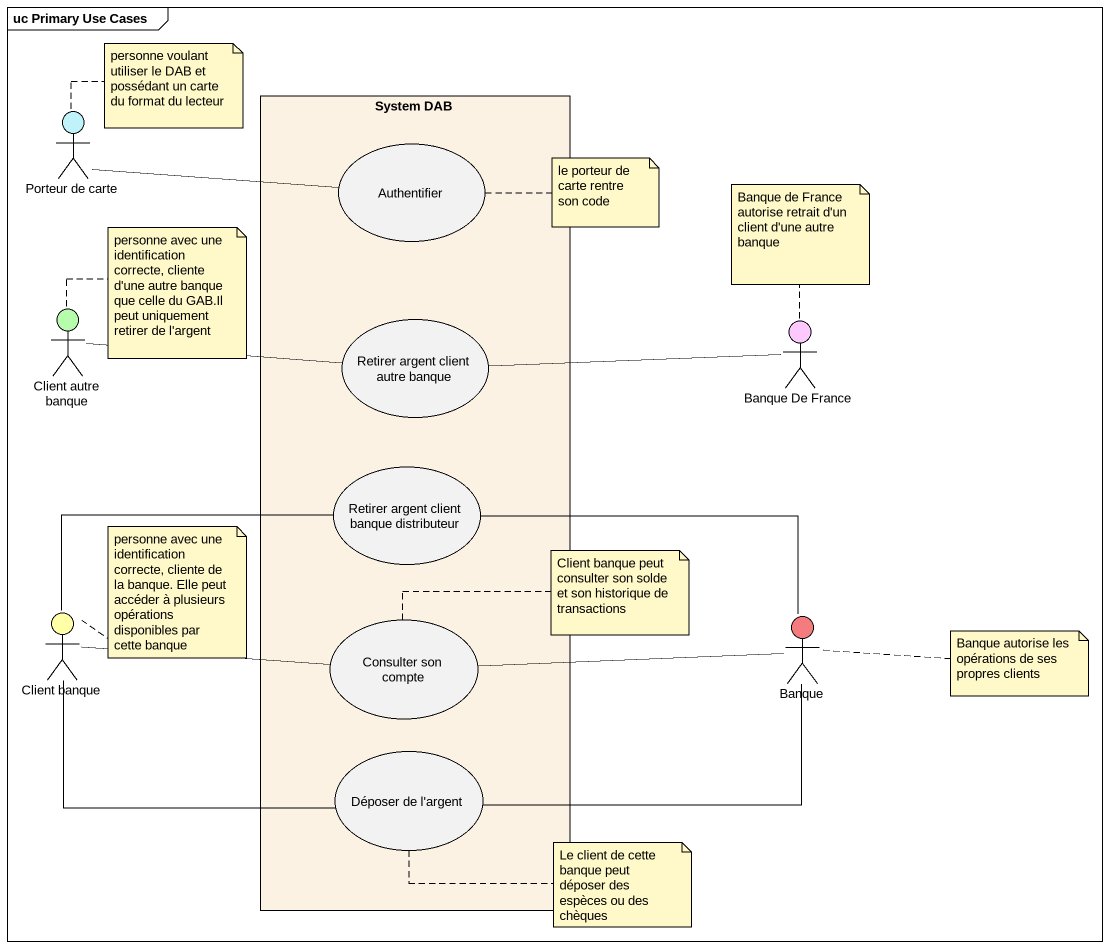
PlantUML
@startuml
mainframe uc Primary Use Cases
rectangle "System DAB" as System_DAB #FCF2E3 {
  usecase Authentifier
  usecase "Retirer argent client autre banque" as Retirer_argent_client_autre
  usecase "Retirer argent client banque distributeur" as Retirer_argent_client
  usecase "Consulter son compte" as Consulter_son_compte
  usecase "Déposer de l'argent" as Déposer_de_l_argent
}
actor "Porteur de carte" as Porteur_de_carte #BFF3F9
actor "Client autre banque" as Client_autre_banque #B7FCAD
actor "Banque De France" as Banque_De_France #FDC8FC
actor "Client banque" as Client_banque #FFFFA8
actor Banque #F47B7E
Porteur_de_carte -right- Authentifier
Client_autre_banque -right- Retirer_argent_client_autre
Retirer_argent_client_autre -right- Banque_De_France
Retirer_argent_client -right- Banque
Client_banque -right- Retirer_argent_client
Client_banque -right- Consulter_son_compte
Client_banque -right- Déposer_de_l_argent
Banque -left- Consulter_son_compte
Banque -left- Déposer_de_l_argent
note top of Porteur_de_carte : personne voulant utiliser le DAB et possédant un carte du format du lecteur
note right of Authentifier : le porteur de carte rentre son code
note top of Banque_De_France : Banque de France autorise retrait d'un client d'une autre banque
note top of Client_autre_banque : personne avec une identification correcte, cliente d'une autre banque que celle du GAB.Il peut uniquement retirer de l'argent
note top of Client_banque : personne avec une identification correcte, cliente de la banque. Elle peut accéder à plusieurs opérations disponibles par cette banque
note right of Consulter_son_compte : Client banque peut consulter son solde et son historique de transactions
note right of Banque : Banque autorise les opérations de ses propres clients
note right of Déposer_de_l_argent : Le client de cette banque peut déposer des espèces ou des chèques
@enduml
